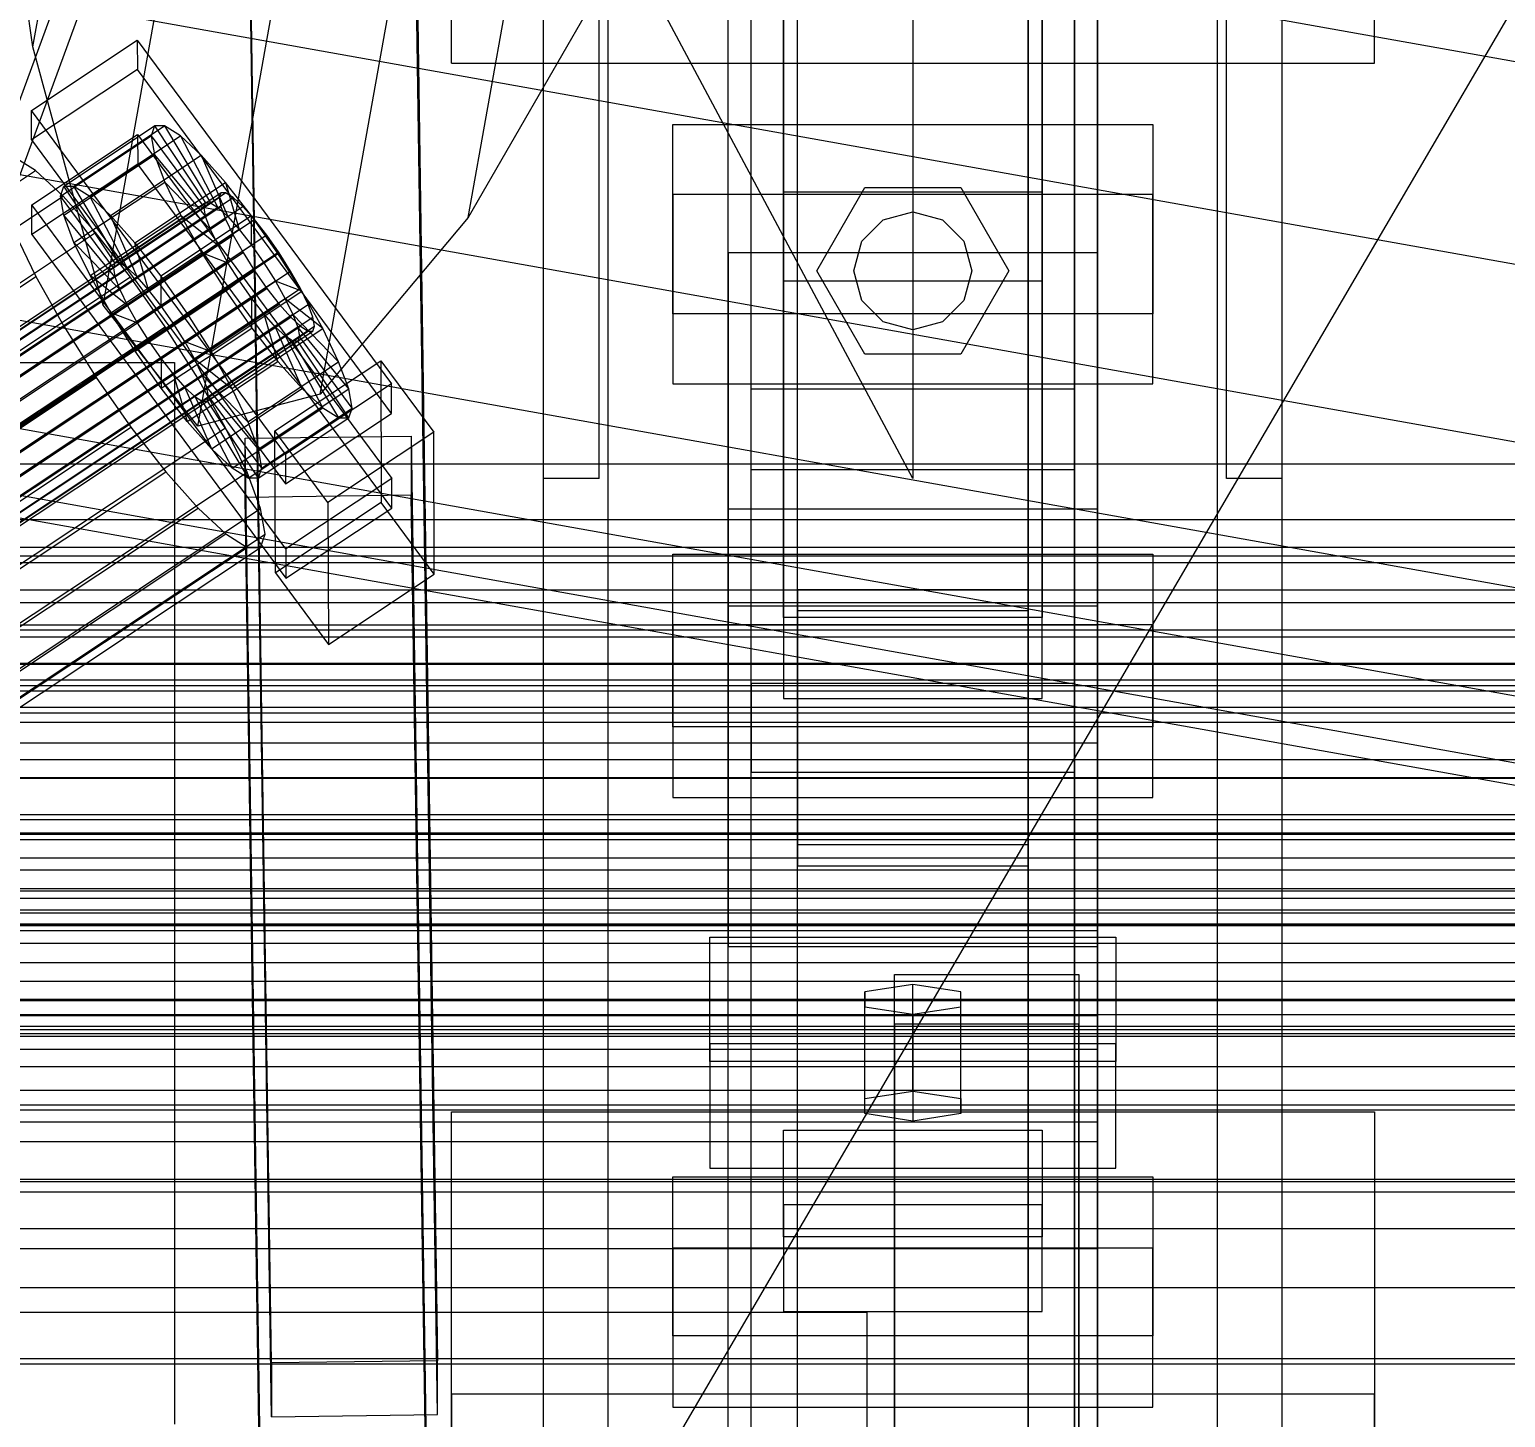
# Model space of a CAD drawing. Header units: millimetres. Extents: x -191664 to 191490, y -197311 to 10263.
# Drawn here: x 334.3 to 494.2, y -29499.3 to -29348.9 of the extents above; entities that cross this region are included whole.
import ezdxf

# ---------------------------------------------------------------- set-up
doc = ezdxf.new("R2010")
doc.units = ezdxf.units.MM
for name, color, linetype, lineweight in [('COTAS_USUARIO', 1, 'Continuous', 0), ('frontal_briquetadora', 7, 'Continuous', 0), ('frontal_C01', 7, 'Continuous', 0), ('frontal_C02', 7, 'Continuous', 0), ('frontal_C03', 7, 'Continuous', 0), ('frontal_dos-mix', 7, 'Continuous', 0), ('frontal_mezcladora', 7, 'Continuous', 0), ('frontal_secador', 7, 'Continuous', 0)]:
    doc.layers.add(name, color=color, linetype=linetype, lineweight=lineweight)
doc.dimstyles.new('PLANTA_100', dxfattribs={"dimtxt": 250, "dimasz": 150, "dimexe": 150, "dimexo": 80, "dimgap": 100, "dimtad": 1, "dimtih": 1, "dimtoh": 1, "dimdec": 1, "dimdsep": 46, "dimcen": 0.09, "dimclrd": 1, "dimclre": 1, "dimclrt": 1, "dimadec": 0, "dimazin": 0, "dimtfac": 1, "dimtdec": 4, "dimtofl": 0, "dimtmove": 0, "dimatfit": 3, "dimfxl": 1, "dimtolj": 1, "dimtzin": 0, "dimarcsym": 0})

# ---------------------------------------------------------------- blocks, each defined once
blk = doc.blocks.new('*D116')
at = {"layer": 'COTAS_USUARIO', "color": 1, "lineweight": -2, "transparency": 16777216}
for p, q in [((1200, -29000), (1200, -28850)), ((80, -29150), (1350, -29150)), ((80, -29430), (1350, -29430)), ((1200, -29580), (1200, -29730))]:
    blk.add_line(p, q, dxfattribs=at)
at = {"layer": 'COTAS_USUARIO', "color": 1, "transparency": 16777216}
for points in [[(1175, -29000), (1225, -29000), (1200, -29150)], [(1175, -29580), (1225, -29580), (1200, -29430)]]:
    blk.add_solid(points, dxfattribs=at)
at = {"layer": 'Defpoints', "color": 0, "transparency": 16777216}
for p in [(0, -29150), (0, -29430), (1200, -29430)]:
    blk.add_point(p, dxfattribs=at)
blk = doc.blocks.new('*D117')
at = {"layer": 'COTAS_USUARIO', "color": 1, "lineweight": -2, "transparency": 16777216}
for p, q in [((1200, -29280), (1200, -29130)), ((80, -29430), (1350, -29430)), ((80, -29710), (1350, -29710)), ((1200, -29860), (1200, -30010))]:
    blk.add_line(p, q, dxfattribs=at)
at = {"layer": 'COTAS_USUARIO', "color": 1, "transparency": 16777216}
for points in [[(1175, -29280), (1225, -29280), (1200, -29430)], [(1175, -29860), (1225, -29860), (1200, -29710)]]:
    blk.add_solid(points, dxfattribs=at)
at = {"layer": 'Defpoints', "color": 0, "transparency": 16777216}
for p in [(0, -29430), (0, -29710), (1200, -29710)]:
    blk.add_point(p, dxfattribs=at)
blk = doc.blocks.new('*D118')
at = {"layer": 'COTAS_USUARIO', "color": 1, "lineweight": -2, "transparency": 16777216}
for p, q in [((1200, -29560), (1200, -29410)), ((80, -29710), (1350, -29710)), ((80, -29990), (1350, -29990)), ((1200, -30140), (1200, -30290))]:
    blk.add_line(p, q, dxfattribs=at)
at = {"layer": 'COTAS_USUARIO', "color": 1, "transparency": 16777216}
for points in [[(1175, -29560), (1225, -29560), (1200, -29710)], [(1175, -30140), (1225, -30140), (1200, -29990)]]:
    blk.add_solid(points, dxfattribs=at)
at = {"layer": 'Defpoints', "color": 0, "transparency": 16777216}
for p in [(0, -29710), (0, -29990), (1200, -29990)]:
    blk.add_point(p, dxfattribs=at)

msp = doc.modelspace()

# ---------------------------------------------------------------- linework, layer by layer
at = {"layer": 'frontal_briquetadora', "color": 253, "true_color": 0xa8b8bb}
for p, q in [((207, -29700), (342, -29332.75)), ((210, -29700), (345, -29332.75))]:
    msp.add_line(p, q, dxfattribs=at)
at = {"layer": 'frontal_C01', "color": 139, "true_color": 0x354b57}
for p, q in [((417.5, -29411.88), (417.5, -28752.94)), ((442.5, -28752.94), (442.5, -29411.88)), ((417.5, -29437.25), (417.5, -28778.31)), ((442.5, -29437.25), (442.5, -28778.31)), ((410, -29400.88), (410, -29016.67)), ((450, -29016.67), (450, -29400.88)), ((410, -29448.25), (410, -29064.04)), ((450, -29448.25), (450, -29064.04)), ((410, -29515.09), (410, -29130.89)), ((450, -29130.89), (450, -29515.09)), ((412.5, -29419.76), (412.5, -29145.03)), ((447.5, -29145.03), (447.5, -29419.76)), ((412.5, -29429.37), (412.5, -29154.63)), ((447.5, -29429.37), (447.5, -29154.63)), ((410, -29552.99), (410, -29168.78)), ((450, -29552.99), (450, -29168.78)), ((416, -29366.57), (416, -29279.86)), ((444, -29279.86), (444, -29366.57)), ((416, -29289.47), (416, -29376.18)), ((444, -29376.18), (444, -29289.47)), ((334.5, -29357.7), (345.97, -29350.09)), ((345.97, -29350.09), (345.98, -29353.29)), ((345.97, -29350.09), (373.5, -29387.32)), ((345.98, -29353.29), (334.51, -29360.9)), ((373.51, -29390.53), (345.98, -29353.29)), ((334.51, -29360.9), (334.5, -29357.7)), ((362.03, -29394.94), (334.5, -29357.7)), ((404, -29379.73), (404, -29359.24)), ((404, -29359.24), (456, -29359.24)), ((404, -29366.81), (404, -29359.24)), ((456, -29359.24), (456, -29379.73)), ((456, -29359.24), (456, -29366.81)), ((334.51, -29360.9), (362.04, -29398.14)), ((334.54, -29367.94), (346.01, -29360.33)), ((346.01, -29360.33), (346.02, -29363.53)), ((346.01, -29360.33), (373.54, -29397.57)), ((346.02, -29363.53), (334.55, -29371.14)), ((373.55, -29400.77), (346.02, -29363.53)), ((456, -29366.81), (404, -29366.81)), ((404, -29366.81), (404, -29387.31)), ((444, -29366.57), (416, -29366.57)), ((416, -29366.57), (416, -29376.18)), ((444, -29376.18), (444, -29366.57)), ((456, -29387.31), (456, -29366.81)), ((334.55, -29371.14), (334.54, -29367.94)), ((362.07, -29405.18), (334.54, -29367.94)), ((334.55, -29371.14), (362.08, -29408.38)), ((416, -29376.18), (444, -29376.18)), ((456, -29379.73), (404, -29379.73)), ((404, -29379.73), (404, -29387.31)), ((456, -29387.31), (456, -29379.73)), ((360.88, -29392.42), (372.35, -29384.81)), ((372.35, -29384.81), (372.41, -29400.18)), ((372.35, -29384.81), (378.09, -29392.57)), ((373.5, -29387.32), (362.03, -29394.94)), ((373.51, -29390.53), (373.5, -29387.32)), ((404, -29387.31), (456, -29387.31)), ((362.04, -29398.14), (373.51, -29390.53)), ((357.65, -29393.22), (375.64, -29392.98)), ((357.65, -29399.62), (357.65, -29393.22)), ((360.51, -29585.17), (357.65, -29393.22)), ((360.94, -29407.79), (360.88, -29392.42)), ((366.62, -29400.18), (360.88, -29392.42)), ((378.09, -29392.57), (366.62, -29400.18)), ((375.64, -29392.98), (375.64, -29399.38)), ((375.64, -29392.98), (378.51, -29584.93)), ((378.14, -29407.94), (378.09, -29392.57)), ((362.03, -29394.94), (362.04, -29398.14)), ((373.54, -29397.57), (362.07, -29405.18)), ((373.55, -29400.77), (373.54, -29397.57)), ((375.64, -29399.38), (357.65, -29399.62)), ((360.51, -29591.57), (357.65, -29399.62)), ((378.51, -29591.33), (375.64, -29399.38)), ((372.41, -29400.18), (360.94, -29407.79)), ((362.08, -29408.38), (373.55, -29400.77)), ((366.62, -29400.18), (366.68, -29415.55)), ((378.14, -29407.94), (372.41, -29400.18)), ((450, -29400.88), (410, -29400.88)), ((410, -29400.88), (410, -29448.25)), ((410, -29785.09), (410, -29400.88)), ((450, -29448.25), (450, -29400.88)), ((450, -29400.88), (450, -29785.09)), ((362.07, -29405.18), (362.08, -29408.38)), ((360.94, -29407.79), (366.68, -29415.55)), ((366.68, -29415.55), (378.14, -29407.94)), ((442.5, -29409.63), (417.5, -29409.63)), ((417.5, -29409.63), (417.5, -29439.51)), ((417.5, -29519.1), (417.5, -29409.63)), ((442.5, -29439.51), (442.5, -29409.63)), ((442.5, -29409.63), (442.5, -29519.1)), ((417.5, -29437.25), (417.5, -29411.88)), ((417.5, -29411.88), (442.5, -29411.88)), ((442.5, -29411.88), (442.5, -29437.25)), ((-450, -29413.43), (450, -29413.43)), ((450, -29413.43), (450, -29426.23)), ((450, -29413.43), (450, -29446.58)), ((447.5, -29419.76), (412.5, -29419.76)), ((412.5, -29419.76), (412.5, -29429.37)), ((447.5, -29429.37), (447.5, -29419.76)), ((450, -29426.23), (-450, -29426.23)), ((450, -29459.39), (450, -29426.23)), ((412.5, -29429.37), (447.5, -29429.37)), ((442.5, -29437.25), (417.5, -29437.25)), ((417.5, -29439.51), (442.5, -29439.51)), ((417.5, -29548.98), (417.5, -29439.51)), ((442.5, -29548.98), (442.5, -29439.51)), ((450, -29446.58), (-450, -29446.58)), ((450, -29459.39), (450, -29446.58)), ((410, -29448.25), (450, -29448.25)), ((410, -29832.46), (410, -29448.25)), ((450, -29832.46), (450, -29448.25)), ((-450, -29459.39), (450, -29459.39))]:
    msp.add_line(p, q, dxfattribs=at)
at = {"layer": 'frontal_C01', "color": 155, "true_color": 0x617580}
for p, q in [((338.01, -29365.91), (347.84, -29359.38)), ((339.09, -29365.91), (348.92, -29359.39)), ((347.84, -29359.38), (347.47, -29360.46)), ((348.92, -29359.39), (347.84, -29359.38)), ((347.84, -29359.38), (353.38, -29367.71)), ((350.65, -29360.47), (348.92, -29359.39)), ((348.92, -29359.39), (353.89, -29367.71)), ((337.64, -29366.98), (347.47, -29360.46)), ((340.82, -29367), (350.65, -29360.47)), ((347.47, -29360.46), (353.21, -29368.21)), ((347.47, -29360.46), (347.85, -29362.53)), ((352.9, -29362.56), (350.65, -29360.47)), ((350.65, -29360.47), (354.71, -29368.22)), ((338.02, -29369.06), (347.85, -29362.53)), ((343.07, -29369.08), (352.9, -29362.56)), ((347.85, -29362.53), (353.38, -29369.2)), ((347.85, -29362.53), (348.94, -29365.47)), ((355.53, -29365.5), (352.9, -29362.56)), ((352.9, -29362.56), (355.78, -29369.21)), ((337.64, -29366.98), (338.01, -29365.91)), ((343.55, -29374.23), (338.01, -29365.91)), ((338.01, -29365.91), (339.09, -29365.91)), ((344.06, -29374.23), (339.09, -29365.91)), ((339.09, -29365.91), (340.82, -29367)), ((339.11, -29372), (348.94, -29365.47)), ((345.7, -29372.03), (355.53, -29365.5)), ((348.94, -29365.47), (353.9, -29370.59)), ((348.94, -29365.47), (350.68, -29369.07)), ((358.34, -29369.11), (355.53, -29365.5)), ((355.53, -29365.5), (357.02, -29370.61)), ((343.38, -29374.74), (337.64, -29366.98)), ((338.02, -29369.06), (337.64, -29366.98)), ((344.88, -29374.75), (340.82, -29367)), ((340.82, -29367), (343.07, -29369.08)), ((353.38, -29367.71), (343.55, -29374.23)), ((353.89, -29367.71), (344.06, -29374.23)), ((353.21, -29368.21), (353.38, -29367.71)), ((353.38, -29367.71), (353.89, -29367.71)), ((353.89, -29367.71), (354.71, -29368.22)), ((343.55, -29375.72), (338.02, -29369.06)), ((339.11, -29372), (338.02, -29369.06)), ((340.85, -29375.6), (350.68, -29369.07)), ((345.95, -29375.73), (343.07, -29369.08)), ((343.07, -29369.08), (345.7, -29372.03)), ((353.21, -29368.21), (343.38, -29374.74)), ((353.38, -29369.2), (343.55, -29375.72)), ((354.71, -29368.22), (344.88, -29374.75)), ((355.78, -29369.21), (345.95, -29375.73)), ((358.34, -29369.11), (348.52, -29375.64)), ((350.68, -29369.07), (354.72, -29372.3)), ((350.68, -29369.07), (352.94, -29373.09)), ((353.38, -29369.2), (353.21, -29368.21)), ((353.9, -29370.59), (353.38, -29369.2)), ((354.71, -29368.22), (355.78, -29369.21)), ((355.78, -29369.21), (357.02, -29370.61)), ((358.36, -29372.31), (358.34, -29369.11)), ((361.17, -29373.14), (358.34, -29369.11)), ((353.9, -29370.59), (344.07, -29377.11)), ((357.02, -29370.61), (347.19, -29377.13)), ((354.72, -29372.3), (353.9, -29370.59)), ((357.02, -29370.61), (358.36, -29372.31)), ((344.07, -29377.11), (339.11, -29372)), ((340.85, -29375.6), (339.11, -29372)), ((354.72, -29372.3), (344.9, -29378.82)), ((347.19, -29377.13), (345.7, -29372.03)), ((345.7, -29372.03), (348.52, -29375.64)), ((348.53, -29378.84), (358.36, -29372.31)), ((355.8, -29374.2), (354.72, -29372.3)), ((358.36, -29372.31), (359.69, -29374.22)), ((343.11, -29379.62), (352.94, -29373.09)), ((351.34, -29379.66), (361.17, -29373.14)), ((352.94, -29373.09), (355.8, -29374.2)), ((352.94, -29373.09), (355.57, -29377.26)), ((361.17, -29373.14), (359.69, -29374.22)), ((363.8, -29377.3), (361.17, -29373.14)), ((344.9, -29378.82), (340.85, -29375.6)), ((343.11, -29379.62), (340.85, -29375.6)), ((343.55, -29374.23), (343.38, -29374.74)), ((343.38, -29374.74), (343.55, -29375.72)), ((344.06, -29374.23), (343.55, -29374.23)), ((343.55, -29375.72), (344.07, -29377.11)), ((344.88, -29374.75), (344.06, -29374.23)), ((345.95, -29375.73), (344.88, -29374.75)), ((347.19, -29377.13), (345.95, -29375.73)), ((355.8, -29374.2), (345.97, -29380.72)), ((348.52, -29375.64), (348.53, -29378.84)), ((348.52, -29375.64), (351.34, -29379.66)), ((359.69, -29374.22), (349.86, -29380.74)), ((357.04, -29376.17), (355.8, -29374.2)), ((359.69, -29374.22), (360.94, -29376.19)), ((344.07, -29377.11), (344.9, -29378.82)), ((345.74, -29383.78), (355.57, -29377.26)), ((348.53, -29378.84), (347.19, -29377.13)), ((357.04, -29376.17), (347.21, -29382.7)), ((360.94, -29376.19), (351.11, -29382.72)), ((353.97, -29383.82), (363.8, -29377.3)), ((355.57, -29377.26), (357.04, -29376.17)), ((355.57, -29377.26), (358.39, -29381.28)), ((358.38, -29378.08), (357.04, -29376.17)), ((363.8, -29377.3), (360.94, -29376.19)), ((360.94, -29376.19), (362.01, -29378.1)), ((366.06, -29381.32), (363.8, -29377.3)), ((344.9, -29378.82), (345.97, -29380.72)), ((349.86, -29380.74), (348.53, -29378.84)), ((358.38, -29378.08), (348.55, -29384.6)), ((362.01, -29378.1), (352.18, -29384.62)), ((358.39, -29381.28), (358.38, -29378.08)), ((359.71, -29379.79), (358.38, -29378.08)), ((366.06, -29381.32), (362.01, -29378.1)), ((362.01, -29378.1), (362.83, -29379.8)), ((345.97, -29380.72), (343.11, -29379.62)), ((345.74, -29383.78), (343.11, -29379.62)), ((349.86, -29380.74), (351.34, -29379.66)), ((359.71, -29379.79), (349.88, -29386.31)), ((351.34, -29379.66), (353.97, -29383.82)), ((362.83, -29379.8), (353, -29386.33)), ((361.21, -29384.89), (359.71, -29379.79)), ((360.96, -29381.18), (359.71, -29379.79)), ((367.79, -29384.92), (362.83, -29379.8)), ((362.83, -29379.8), (363.35, -29381.19)), ((345.97, -29380.72), (347.21, -29382.7)), ((348.56, -29387.8), (358.39, -29381.28)), ((351.11, -29382.72), (349.86, -29380.74)), ((360.96, -29381.18), (351.13, -29387.71)), ((362.03, -29382.17), (352.2, -29388.7)), ((363.35, -29381.19), (353.52, -29387.72)), ((363.53, -29382.18), (353.7, -29388.7)), ((356.23, -29387.84), (366.06, -29381.32)), ((358.39, -29381.28), (361.21, -29384.89)), ((363.84, -29387.83), (360.96, -29381.18)), ((362.03, -29382.17), (360.96, -29381.18)), ((366.09, -29389.92), (362.03, -29382.17)), ((362.84, -29382.68), (362.03, -29382.17)), ((368.89, -29387.86), (363.35, -29381.19)), ((363.35, -29381.19), (363.53, -29382.18)), ((363.53, -29382.18), (363.36, -29382.69)), ((369.27, -29389.94), (363.53, -29382.18)), ((367.79, -29384.92), (366.06, -29381.32)), ((347.21, -29382.7), (345.74, -29383.78)), ((348.56, -29387.8), (345.74, -29383.78)), ((347.21, -29382.7), (348.55, -29384.6)), ((352.18, -29384.62), (351.11, -29382.72)), ((351.11, -29382.72), (353.97, -29383.82)), ((362.84, -29382.68), (353.01, -29389.21)), ((363.36, -29382.69), (353.53, -29389.21)), ((367.82, -29391), (362.84, -29382.68)), ((363.36, -29382.69), (362.84, -29382.68)), ((368.9, -29391.01), (363.36, -29382.69)), ((348.55, -29384.6), (348.56, -29387.8)), ((348.55, -29384.6), (349.88, -29386.31)), ((351.38, -29391.41), (361.21, -29384.89)), ((353, -29386.33), (352.18, -29384.62)), ((352.18, -29384.62), (356.23, -29387.84)), ((353.97, -29383.82), (356.23, -29387.84)), ((357.96, -29391.44), (367.79, -29384.92)), ((361.21, -29384.89), (363.84, -29387.83)), ((368.89, -29387.86), (367.79, -29384.92)), ((349.88, -29386.31), (351.38, -29391.41)), ((349.88, -29386.31), (351.13, -29387.71)), ((353.52, -29387.72), (353, -29386.33)), ((353, -29386.33), (357.96, -29391.44)), ((351.38, -29391.41), (348.56, -29387.8)), ((351.13, -29387.71), (354.01, -29394.36)), ((351.13, -29387.71), (352.2, -29388.7)), ((353.7, -29388.7), (353.52, -29387.72)), ((353.52, -29387.72), (359.06, -29394.38)), ((354.01, -29394.36), (363.84, -29387.83)), ((356.23, -29387.84), (357.96, -29391.44)), ((359.06, -29394.38), (368.89, -29387.86)), ((363.84, -29387.83), (366.09, -29389.92)), ((369.27, -29389.94), (368.89, -29387.86)), ((352.2, -29388.7), (356.26, -29396.45)), ((352.2, -29388.7), (353.01, -29389.21)), ((353.01, -29389.21), (357.99, -29397.53)), ((353.01, -29389.21), (353.53, -29389.21)), ((353.53, -29389.21), (353.7, -29388.7)), ((353.53, -29389.21), (359.07, -29397.53)), ((353.7, -29388.7), (359.44, -29396.46)), ((356.26, -29396.45), (366.09, -29389.92)), ((359.44, -29396.46), (369.27, -29389.94)), ((366.09, -29389.92), (367.82, -29391)), ((368.9, -29391.01), (369.27, -29389.94)), ((354.01, -29394.36), (351.38, -29391.41)), ((357.96, -29391.44), (359.06, -29394.38)), ((357.99, -29397.53), (367.82, -29391)), ((359.07, -29397.53), (368.9, -29391.01)), ((367.82, -29391), (368.9, -29391.01)), ((356.26, -29396.45), (354.01, -29394.36)), ((359.06, -29394.38), (359.44, -29396.46)), ((357.99, -29397.53), (356.26, -29396.45)), ((359.44, -29396.46), (359.07, -29397.53)), ((359.07, -29397.53), (357.99, -29397.53))]:
    msp.add_line(p, q, dxfattribs=at)
at = {"layer": 'frontal_C01', "color": 252, "true_color": 0x83939a}
for p, q in [((334.94, -29364.21), (332.63, -29362.76)), ((150.63, -29486.54), (334.94, -29364.21)), ((337.95, -29367), (334.94, -29364.21)), ((153.64, -29489.33), (337.95, -29367)), ((341.46, -29370.94), (337.95, -29367)), ((157.15, -29493.27), (341.46, -29370.94)), ((332.66, -29370.9), (334.98, -29375.71)), ((345.23, -29375.76), (341.46, -29370.94)), ((150.67, -29498.04), (334.98, -29375.71)), ((345.23, -29375.76), (160.92, -29498.09)), ((334.98, -29375.71), (338, -29381.09)), ((349, -29381.14), (345.23, -29375.76)), ((153.69, -29503.42), (338, -29381.09)), ((164.69, -29503.47), (349, -29381.14)), ((338, -29381.09), (341.52, -29386.65)), ((352.52, -29386.71), (349, -29381.14)), ((157.21, -29508.98), (341.52, -29386.65)), ((168.21, -29509.04), (352.52, -29386.71)), ((341.52, -29386.65), (345.29, -29392.03)), ((355.54, -29392.08), (352.52, -29386.71)), ((160.98, -29514.36), (345.29, -29392.03)), ((171.23, -29514.41), (355.54, -29392.08)), ((345.29, -29392.03), (349.06, -29396.85)), ((357.86, -29396.89), (355.54, -29392.08)), ((164.75, -29519.18), (349.06, -29396.85)), ((173.55, -29519.23), (357.86, -29396.89)), ((349.06, -29396.85), (352.57, -29400.79)), ((359.33, -29400.82), (357.86, -29396.89)), ((168.26, -29523.12), (352.57, -29400.79)), ((175.02, -29523.16), (359.33, -29400.82)), ((352.57, -29400.79), (355.58, -29403.58)), ((359.83, -29403.6), (359.33, -29400.82)), ((171.28, -29525.91), (355.58, -29403.58)), ((175.52, -29525.93), (359.83, -29403.6)), ((355.58, -29403.58), (357.89, -29405.03)), ((359.34, -29405.03), (359.83, -29403.6)), ((173.58, -29527.36), (357.89, -29405.03)), ((175.03, -29527.37), (359.34, -29405.03)), ((357.89, -29405.03), (359.34, -29405.03))]:
    msp.add_line(p, q, dxfattribs=at)
at = {"layer": 'frontal_C01', "color": 9, "true_color": 0xbac6cb}
for p, q in [((141.04, -29509.03), (354.84, -29367.13)), ((141.22, -29508.52), (355.02, -29366.62)), ((141.73, -29508.53), (355.53, -29366.62)), ((142.55, -29509.04), (356.35, -29367.13)), ((355.02, -29366.62), (354.84, -29367.13)), ((354.84, -29367.13), (355.02, -29368.11)), ((355.53, -29366.62), (355.02, -29366.62)), ((356.35, -29367.13), (355.53, -29366.62)), ((357.42, -29368.12), (356.35, -29367.13)), ((141.22, -29510.01), (355.02, -29368.11)), ((143.62, -29510.03), (357.42, -29368.12)), ((355.02, -29368.11), (355.54, -29369.5)), ((358.66, -29369.52), (357.42, -29368.12)), ((141.74, -29511.41), (355.54, -29369.5)), ((144.86, -29511.42), (358.66, -29369.52)), ((355.54, -29369.5), (356.36, -29371.21)), ((360, -29371.23), (358.66, -29369.52)), ((142.56, -29513.11), (356.36, -29371.21)), ((360, -29371.23), (146.2, -29513.13)), ((356.36, -29371.21), (357.43, -29373.11)), ((361.33, -29373.13), (360, -29371.23)), ((143.64, -29515.02), (357.43, -29373.11)), ((147.53, -29515.04), (361.33, -29373.13)), ((357.43, -29373.11), (358.68, -29375.08)), ((362.58, -29375.1), (361.33, -29373.13)), ((144.88, -29516.99), (358.68, -29375.08)), ((148.78, -29517.01), (362.58, -29375.1)), ((358.68, -29375.08), (360.02, -29376.99)), ((363.65, -29377.01), (362.58, -29375.1)), ((146.22, -29518.89), (360.02, -29376.99)), ((149.85, -29518.91), (363.65, -29377.01)), ((360.02, -29376.99), (361.35, -29378.7)), ((364.47, -29378.71), (363.65, -29377.01)), ((147.55, -29520.6), (361.35, -29378.7)), ((150.67, -29520.62), (364.47, -29378.71)), ((361.35, -29378.7), (362.6, -29380.1)), ((364.99, -29380.11), (364.47, -29378.71)), ((148.8, -29522), (362.6, -29380.1)), ((151.19, -29522.01), (364.99, -29380.11)), ((362.6, -29380.1), (363.66, -29381.08)), ((365.17, -29381.09), (364.99, -29380.11)), ((149.86, -29522.99), (363.66, -29381.08)), ((150.68, -29523.5), (364.48, -29381.6)), ((151.2, -29523.5), (364.99, -29381.6)), ((151.37, -29523), (365.17, -29381.09)), ((363.66, -29381.08), (364.48, -29381.6)), ((364.48, -29381.6), (364.99, -29381.6)), ((364.99, -29381.6), (365.17, -29381.09))]:
    msp.add_line(p, q, dxfattribs=at)
at = {"layer": 'frontal_C02', "color": 139, "true_color": 0x354b57}
for p, q in [((410, -29373.13), (410, -29022.41)), ((450, -29022.41), (450, -29373.13)), ((417.5, -29560.48), (417.5, -29028.05)), ((442.5, -29028.05), (442.5, -29560.48)), ((417.5, -29587.44), (417.5, -29055.02)), ((442.5, -29587.44), (442.5, -29055.02)), ((410, -29411.38), (410, -29060.66)), ((450, -29411.38), (450, -29060.66)), ((410, -29550.05), (410, -29199.33)), ((450, -29199.33), (450, -29550.05)), ((410, -29597.87), (410, -29247.15)), ((450, -29597.87), (450, -29247.15)), ((360.51, -29493.37), (357.65, -29299.6)), ((375.64, -29299.36), (378.51, -29493.13)), ((378.51, -29498.97), (375.64, -29305.21)), ((360.51, -29499.22), (357.65, -29305.45)), ((416, -29412.64), (416, -29326.08)), ((444, -29326.08), (444, -29412.64)), ((416, -29334.85), (416, -29421.4)), ((444, -29421.4), (444, -29334.85)), ((450, -29373.13), (410, -29373.13)), ((410, -29373.13), (410, -29411.38)), ((410, -29723.85), (410, -29373.13)), ((450, -29411.38), (450, -29373.13)), ((450, -29373.13), (450, -29723.85)), ((412.5, -29396.64), (412.5, -29387.87)), ((412.5, -29387.87), (447.5, -29387.87)), ((412.5, -29569.57), (412.5, -29387.87)), ((447.5, -29387.87), (447.5, -29396.64)), ((447.5, -29387.87), (447.5, -29569.57)), ((447.5, -29396.64), (412.5, -29396.64)), ((412.5, -29578.34), (412.5, -29396.64)), ((447.5, -29578.34), (447.5, -29396.64)), ((404, -29424.46), (404, -29405.76)), ((404, -29405.76), (456, -29405.76)), ((404, -29413.41), (404, -29405.76)), ((456, -29405.76), (456, -29424.46)), ((456, -29405.76), (456, -29413.41)), ((410, -29411.38), (450, -29411.38)), ((410, -29762.1), (410, -29411.38)), ((450, -29762.1), (450, -29411.38)), ((456, -29413.41), (404, -29413.41)), ((404, -29413.41), (404, -29432.11)), ((444, -29412.64), (416, -29412.64)), ((416, -29412.64), (416, -29421.4)), ((444, -29421.4), (444, -29412.64)), ((456, -29432.11), (456, -29413.41)), ((416, -29421.4), (444, -29421.4)), ((456, -29424.46), (404, -29424.46)), ((404, -29424.46), (404, -29432.11)), ((456, -29432.11), (456, -29424.46)), ((404, -29432.11), (456, -29432.11)), ((-425, -29487.86), (425, -29487.86)), ((425, -29487.86), (425, -29502.71)), ((425, -29487.86), (425, -29499.34)), ((378.51, -29493.13), (360.51, -29493.37)), ((360.51, -29493.37), (360.51, -29499.22)), ((378.51, -29498.97), (378.51, -29493.13)), ((360.51, -29499.22), (378.51, -29498.97))]:
    msp.add_line(p, q, dxfattribs=at)
at = {"layer": 'frontal_C02', "color": 251, "true_color": 0x4e626d}
for p, q in [((380, -29496.75), (380, -29466.18)), ((380, -29466.18), (480, -29466.18)), ((380, -29508.75), (380, -29466.18)), ((480, -29466.18), (480, -29496.75)), ((480, -29466.18), (480, -29508.75)), ((480, -29496.75), (380, -29496.75)), ((380, -29496.75), (380, -29508.75)), ((480, -29508.75), (480, -29496.75))]:
    msp.add_line(p, q, dxfattribs=at)
at = {"layer": 'frontal_C03', "color": 139, "true_color": 0x354b57}
for p, q in [((417.5, -29559.32), (417.5, -28908.71)), ((442.5, -28908.71), (442.5, -29559.32)), ((417.5, -29584.92), (417.5, -28934.31)), ((442.5, -29584.92), (442.5, -28934.31)), ((390, -31975), (390, -29153.29)), ((397, -31975), (397, -29153.29)), ((463, -31975), (463, -29153.29)), ((470, -31975), (470, -29153.29)), ((410, -29548.04), (410, -29224.87)), ((410, -29548.59), (410, -29225.42)), ((450, -29224.87), (450, -29548.04)), ((450, -29225.42), (450, -29548.59)), ((412.5, -29568.08), (412.5, -29240.64)), ((447.5, -29240.64), (447.5, -29568.08)), ((412.5, -29576.16), (412.5, -29248.72)), ((447.5, -29576.16), (447.5, -29248.72)), ((410, -29587.11), (410, -29263.94)), ((450, -29587.11), (450, -29263.94)), ((410, -29596.2), (410, -29273.03)), ((450, -29596.2), (450, -29273.03)), ((390, -29352.58), (397, -29352.58)), ((390, -31975), (390, -29352.58)), ((397, -31975), (397, -29352.58)), ((397, -29352.58), (463, -29352.58)), ((463, -29352.58), (470, -29352.58)), ((463, -31975), (463, -29352.58)), ((470, -31975), (470, -29352.58)), ((408, -29460.73), (408, -29447.26)), ((408, -29447.26), (452, -29447.26)), ((408, -29458.82), (408, -29447.26)), ((452, -29447.26), (452, -29460.73)), ((452, -29447.26), (452, -29458.82)), ((428, -29456.69), (428, -29451.3)), ((428, -29451.3), (448, -29451.3)), ((428, -29511.4), (428, -29451.3)), ((448, -29451.3), (448, -29456.69)), ((448, -29451.3), (448, -29511.4)), ((-450, -29455.73), (450, -29455.73)), ((450, -29455.73), (450, -29469.42)), ((450, -29455.73), (450, -29467.29)), ((448, -29456.69), (428, -29456.69)), ((428, -29456.69), (428, -29516.78)), ((448, -29516.78), (448, -29456.69)), ((452, -29458.82), (408, -29458.82)), ((408, -29458.82), (408, -29472.28)), ((452, -29472.28), (452, -29458.82)), ((452, -29460.73), (408, -29460.73)), ((408, -29460.73), (408, -29472.28)), ((452, -29472.28), (452, -29460.73)), ((450, -29467.29), (-450, -29467.29)), ((416, -29476.24), (416, -29468.17)), ((416, -29468.17), (444, -29468.17)), ((416, -29479.72), (416, -29468.17)), ((444, -29468.17), (444, -29476.24)), ((444, -29468.17), (444, -29479.72)), ((450, -29480.97), (450, -29467.29)), ((450, -29469.42), (-450, -29469.42)), ((450, -29480.97), (450, -29469.42)), ((404, -29490.45), (404, -29473.22)), ((404, -29473.22), (456, -29473.22)), ((404, -29480.92), (404, -29473.22)), ((408, -29472.28), (452, -29472.28)), ((456, -29473.22), (456, -29490.45)), ((456, -29473.22), (456, -29480.92)), ((444, -29476.24), (416, -29476.24)), ((416, -29476.24), (416, -29487.8)), ((444, -29487.8), (444, -29476.24)), ((444, -29479.72), (416, -29479.72)), ((416, -29479.72), (416, -29487.8)), ((444, -29487.8), (444, -29479.72)), ((-450, -29480.97), (450, -29480.97)), ((456, -29480.92), (404, -29480.92)), ((404, -29480.92), (404, -29498.16)), ((456, -29498.16), (456, -29480.92)), ((416, -29487.8), (444, -29487.8)), ((456, -29490.45), (404, -29490.45)), ((404, -29490.45), (404, -29498.16)), ((456, -29498.16), (456, -29490.45)), ((404, -29498.16), (456, -29498.16))]:
    msp.add_line(p, q, dxfattribs=at)
at = {"layer": 'frontal_C03', "color": 251, "true_color": 0x4e626d}
for p, q in [((430, -29397.58), (375, -29294.58)), ((390, -29397.58), (390, -29294.58)), ((396, -29397.58), (396, -29294.58)), ((430, -29294.58), (430, -29397.58)), ((464, -29397.58), (464, -29294.58)), ((470, -29397.58), (470, -29294.58)), ((380, -29352.58), (380, -29344.58)), ((480, -29352.58), (480, -29344.58)), ((380, -29352.58), (480, -29352.58)), ((396, -29397.58), (390, -29397.58)), ((470, -29397.58), (464, -29397.58))]:
    msp.add_line(p, q, dxfattribs=at)
at = {"layer": 'frontal_C03', "color": 9, "true_color": 0xaebcc4}
for p, q in [((419.6, -29375.08), (424.8, -29366.07)), ((424.8, -29366.07), (435.2, -29366.07)), ((435.2, -29366.07), (440.4, -29375.08)), ((426.8, -29369.54), (430, -29368.68)), ((430, -29368.68), (433.2, -29369.54)), ((424.46, -29371.88), (426.8, -29369.54)), ((433.2, -29369.54), (435.54, -29371.88)), ((423.6, -29375.08), (424.46, -29371.88)), ((435.54, -29371.88), (436.4, -29375.08)), ((424.8, -29384.09), (419.6, -29375.08)), ((424.46, -29378.28), (423.6, -29375.08)), ((440.4, -29375.08), (435.2, -29384.09)), ((436.4, -29375.08), (435.54, -29378.28)), ((426.8, -29380.62), (424.46, -29378.28)), ((435.54, -29378.28), (433.2, -29380.62)), ((430, -29381.48), (426.8, -29380.62)), ((433.2, -29380.62), (430, -29381.48)), ((435.2, -29384.09), (424.8, -29384.09))]:
    msp.add_line(p, q, dxfattribs=at)
at = {"layer": 'frontal_C03', "color": 9, "true_color": 0xbdc8cc}
for p, q in [((430, -29452.38), (424.8, -29453.19)), ((435.2, -29453.19), (430, -29452.38)), ((430, -29463.93), (430, -29452.38)), ((424.8, -29453.19), (424.8, -29454.8)), ((424.8, -29464.74), (424.8, -29453.19)), ((435.2, -29454.8), (435.2, -29453.19)), ((435.2, -29464.74), (435.2, -29453.19)), ((424.8, -29454.8), (430, -29455.61)), ((424.8, -29466.36), (424.8, -29454.8)), ((430, -29455.61), (435.2, -29454.8)), ((430, -29455.61), (430, -29467.17)), ((435.2, -29466.36), (435.2, -29454.8)), ((424.8, -29464.74), (430, -29463.93)), ((424.8, -29466.36), (424.8, -29464.74)), ((430, -29463.93), (435.2, -29464.74)), ((435.2, -29464.74), (435.2, -29466.36)), ((430, -29467.17), (424.8, -29466.36)), ((435.2, -29466.36), (430, -29467.17))]:
    msp.add_line(p, q, dxfattribs=at)
at = {"layer": 'frontal_dos-mix', "color": 8, "true_color": 0x71848d}
for p, q in [((334.67, -29350.82), (345.2, -29291.89)), ((342.28, -29378.8), (356.52, -29299.14)), ((352.55, -29391.89), (368.36, -29303.47)), ((381.81, -29369.31), (393.75, -29302.54)), ((365.78, -29388.44), (380.78, -29304.55)), ((334.67, -29350.82), (329.03, -29311.82)), ((400.08, -29337.7), (381.81, -29369.31)), ((342.28, -29378.8), (334.67, -29350.82)), ((381.81, -29369.31), (365.78, -29388.44)), ((352.55, -29391.89), (342.28, -29378.8)), ((150, -29385), (350, -29385)), ((350, -29385), (350, -29500)), ((365.78, -29388.44), (352.55, -29391.89))]:
    msp.add_line(p, q, dxfattribs=at)
at = {"layer": 'frontal_dos-mix', "color": 9, "true_color": 0xb9c5c9}
for p, q in [((1891.58, -29602.09), (241.58, -29307.09)), ((1887.78, -29623.36), (237.78, -29328.36)), ((1884.44, -29642.01), (234.44, -29347.01)), ((1881.71, -29657.31), (231.71, -29362.31)), ((1879.67, -29668.68), (229.67, -29373.68)), ((1878.42, -29675.68), (228.42, -29380.68)), ((1878, -29678.05), (228, -29383.05))]:
    msp.add_line(p, q, dxfattribs=at)
at = {"layer": 'frontal_mezcladora', "color": 253, "true_color": 0xa5a6aa}
msp.add_line((300, -29680), (575, -29210), dxfattribs=at)
at = {"layer": 'frontal_secador', "color": 254, "true_color": 0xd2d7cc}
for p, q in [((-1250, -29396), (1250, -29396)), ((1250, -29436), (-1250, -29436))]:
    msp.add_line(p, q, dxfattribs=at)
at = {"layer": 'frontal_secador', "color": 253, "true_color": 0xa8b3b5}
for p, q in [((-1250, -29402), (1250, -29402)), ((1250, -29406), (-1250, -29406)), ((1250, -29424), (-1250, -29424)), ((-1250, -29428), (1250, -29428)), ((1250, -29440), (-1250, -29440)), ((-1250, -29446), (1250, -29446))]:
    msp.add_line(p, q, dxfattribs=at)
at = {"layer": 'frontal_secador', "color": 9, "true_color": 0xc7cdbf}
for p, q in [((-1250, -29405), (1250, -29405)), ((-1250, -29406.66), (1250, -29406.66)), ((1250, -29409.66), (-1250, -29409.66)), ((-1250, -29411), (1250, -29411)), ((1250, -29414), (-1250, -29414)), ((-1250, -29414.73), (1250, -29414.73)), ((-1250, -29417.59), (1250, -29417.59)), ((1250, -29417.73), (-1250, -29417.73)), ((-1250, -29419.39), (1250, -29419.39)), ((-1250, -29420), (1250, -29420)), ((1250, -29420.59), (-1250, -29420.59)), ((1250, -29422.39), (-1250, -29422.39)), ((1250, -29423), (-1250, -29423))]:
    msp.add_line(p, q, dxfattribs=at)
at = {"layer": 'frontal_secador', "color": 253, "true_color": 0xa4b0b5}
for p, q in [((1250, -29434), (-1250, -29434)), ((1250, -29434.55), (-1250, -29434.55)), ((1250, -29436.14), (-1250, -29436.14)), ((1250, -29436.71), (-1250, -29436.71)), ((1250, -29438.69), (-1250, -29438.69)), ((1320, -29442), (-1320, -29442)), ((1320, -29442.27), (-1320, -29442.27)), ((1250, -29442), (-1250, -29442)), ((1320, -29443.07), (-1320, -29443.07)), ((1320, -29444.34), (-1320, -29444.34)), ((1320, -29446), (-1320, -29446)), ((1250, -29444.65), (-1250, -29444.65)), ((1250, -29445.86), (-1250, -29445.86)), ((1320, -29447.93), (-1320, -29447.93)), ((-1320, -29450), (1320, -29450)), ((-1250, -29450), (1250, -29450)), ((1320, -29452.07), (-1320, -29452.07)), ((1320, -29454), (-1320, -29454)), ((1250, -29454.14), (-1250, -29454.14)), ((1320, -29455.66), (-1320, -29455.66)), ((1320, -29456.93), (-1320, -29456.93)), ((1250, -29457.29), (-1250, -29457.29)), ((1320, -29457.73), (-1320, -29457.73)), ((1320, -29458), (-1320, -29458)), ((1250, -29458), (-1250, -29458)), ((1250, -29461.31), (-1250, -29461.31)), ((1250, -29463.86), (-1250, -29463.86)), ((1250, -29465.45), (-1250, -29465.45)), ((1250, -29466), (-1250, -29466)), ((1360, -29473.5), (-1360, -29473.5)), ((1360, -29474.86), (-1360, -29474.86)), ((1250, -29473.75), (-1250, -29473.75)), ((1360, -29478.86), (-1360, -29478.86)), ((1360, -29485.22), (-1360, -29485.22)), ((1360, -29493.5), (-1360, -29493.5)), ((1250, -29492.92), (-1250, -29492.92))]:
    msp.add_line(p, q, dxfattribs=at)

# ---------------------------------------------------------------- dimensions: what is measured, and where the dimension line sits
at = {"layer": 'COTAS_USUARIO'}
for p1, p2, picture, middle in [((0, -29150), (0, -29430), '*D116', (1200, -29290)), ((0, -29430), (0, -29710), '*D117', (1200, -29570)), ((0, -29710), (0, -29990), '*D118', (1200, -29850))]:
    dim = msp.add_aligned_dim(p1=p1, p2=p2, distance=1200, dimstyle='PLANTA_100', dxfattribs=at)
    dim.commit()
    dim.dimension.update_dxf_attribs({"geometry": picture, "text_midpoint": middle})

doc.saveas('drawing.dxf')
